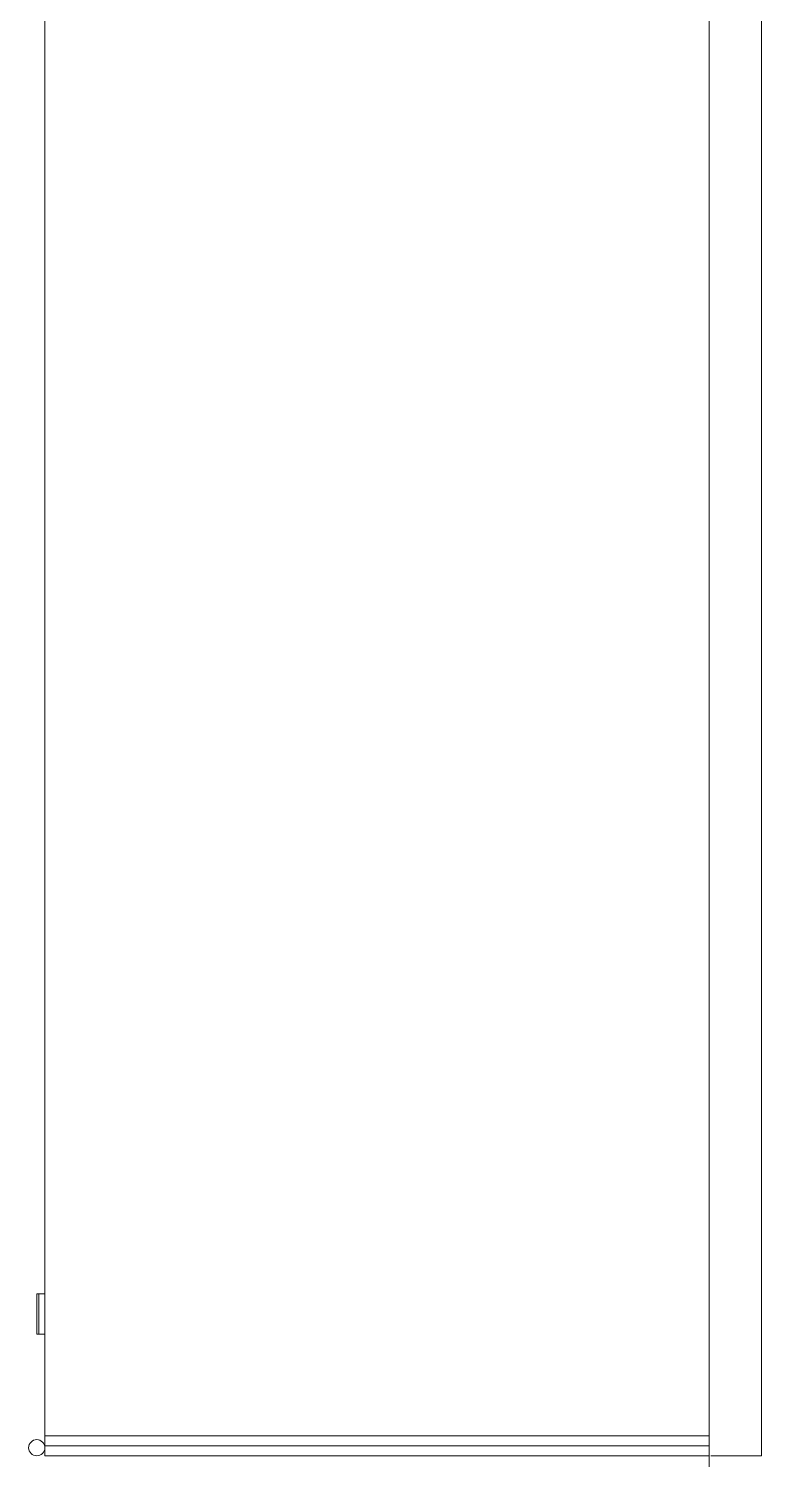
# Model space of a CAD drawing. Header units: millimetres. Extents: x 30710 to 48779, y -19256 to -8564.
# Drawn here: x 31574 to 31936, y -14769 to -14061 of the extents above; entities that cross this region are included whole.
import ezdxf

# ---------------------------------------------------------------- set-up
doc = ezdxf.new("R2010")
doc.units = ezdxf.units.MM
doc.header["$LTSCALE"] = 10
doc.layers.add('粗实线', color=4, linetype='Continuous', lineweight=18)

msp = doc.modelspace()

# ---------------------------------------------------------------- linework, layer by layer
at = {"layer": '粗实线'}
for p, q in [((31910.22, -13566.389), (31910.22, -14771.389)), ((31582.22, -13575.885), (31582.22, -14755.995)), ((31936.02, -14765.94), (31936.02, -13578.94)), ((31579.22, -14685.94), (31578.218, -14685.94)), ((31578.218, -14685.94), (31578.218, -14705.94)), ((31579.22, -14705.94), (31579.22, -14685.94)), ((31579.22, -14685.94), (31582.22, -14685.94)), ((31578.218, -14705.94), (31579.22, -14705.94)), ((31579.22, -14705.94), (31582.22, -14705.94)), ((31582.22, -14755.995), (31582.22, -14760.94)), ((31582.22, -14755.995), (31910.22, -14755.995)), ((31582.22, -14760.94), (31910.22, -14760.94)), ((31582.22, -14760.94), (31582.22, -14765.94)), ((31582.22, -14765.94), (31910.22, -14765.94)), ((31913.42, -14765.94), (31911.028, -14765.94)), ((31913.42, -14765.94), (31936.02, -14765.94))]:
    msp.add_line(p, q, dxfattribs=at)
msp.add_circle((31578.22, -14761.94), 4, dxfattribs=at)

doc.saveas('drawing.dxf')
